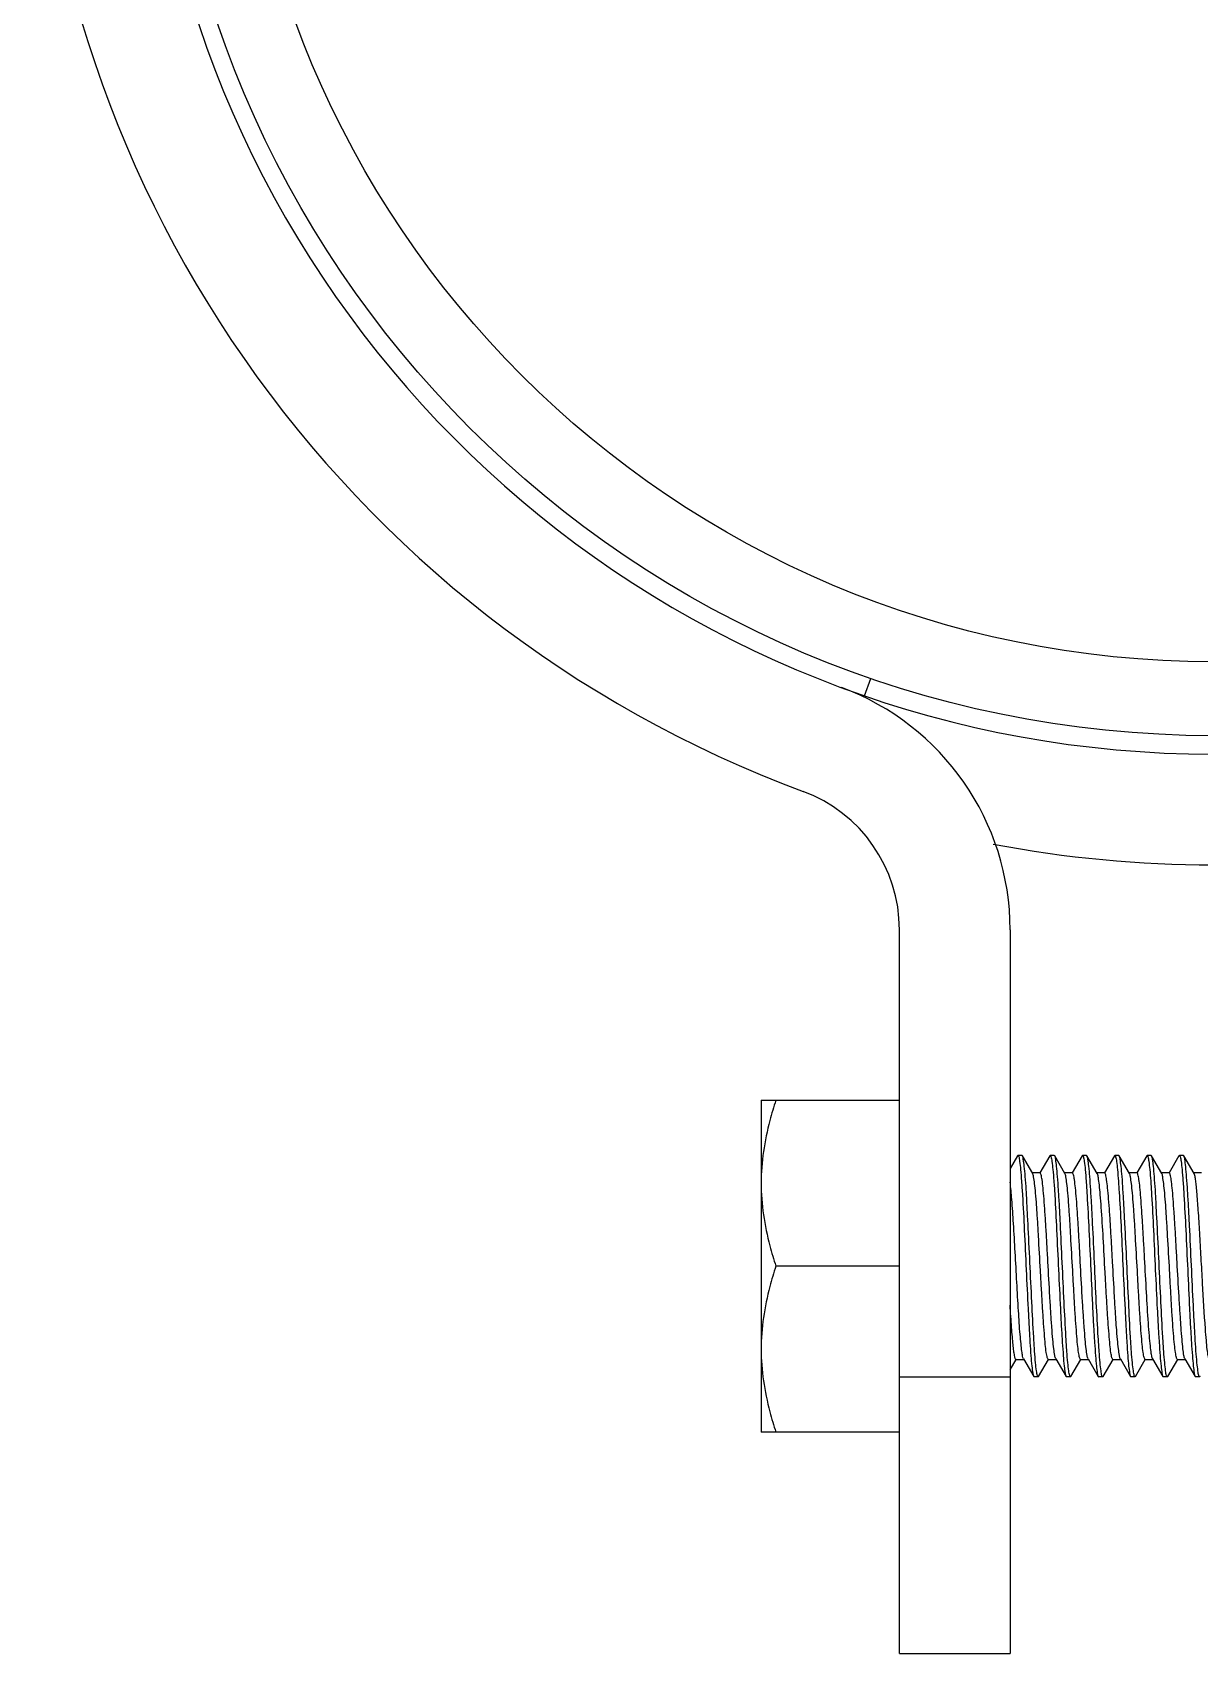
# Model space of a CAD drawing. Extents: x 27938 to 1507990, y 110129 to 923079.
# Drawn here: x 479807 to 480542, y 339474 to 340495 of the extents above; entities that cross this region are included whole.
import ezdxf

# ---------------------------------------------------------------- set-up
doc = ezdxf.new("R2010")
doc.units = 0
doc.header["$LTSCALE"] = 1000
doc.header["$MEASUREMENT"] = 0

msp = doc.modelspace()

# ---------------------------------------------------------------- linework, layer by layer
at = {"linetype": 'Continuous'}
for p, q in [((480331.1, 340077), (480334.9, 340088)), ((480353, 339474.1), (480353, 339929.8)), ((480422.7, 339929.8), (480422.7, 339474.1)), ((480265.9, 339822.5), (480353, 339822.5)), ((480265.9, 339822.5), (480265.9, 339613.5)), ((480427.4, 339787.5), (480422.7, 339779.4)), ((480427.4, 339787.5), (480427.6, 339787.7)), ((480430.2, 339787.7), (480427.6, 339787.7)), ((480430.2, 339787.7), (480427.6, 339787.7)), ((480427.6, 339787.7), (480427.7, 339787.7)), ((480430.4, 339787.5), (480430.2, 339787.7)), ((480436.9, 339776.4), (480430.4, 339787.5)), ((480447.7, 339787.5), (480441.5, 339776.7)), ((480447.7, 339787.5), (480448, 339787.7)), ((480450.5, 339787.7), (480448, 339787.7)), ((480450.5, 339787.7), (480448, 339787.7)), ((480448, 339787.7), (480448, 339787.7)), ((480450.8, 339787.5), (480450.5, 339787.7)), ((480457.2, 339776.4), (480450.8, 339787.5)), ((480468, 339787.5), (480461.8, 339776.7)), ((480468, 339787.5), (480468.3, 339787.7)), ((480470.8, 339787.7), (480468.3, 339787.7)), ((480470.8, 339787.7), (480468.3, 339787.7)), ((480468.3, 339787.7), (480468.3, 339787.7)), ((480471.1, 339787.5), (480470.8, 339787.7)), ((480477.5, 339776.4), (480471.1, 339787.5)), ((480488.4, 339787.5), (480482.1, 339776.7)), ((480488.4, 339787.5), (480488.6, 339787.7)), ((480491.2, 339787.7), (480488.6, 339787.7)), ((480491.2, 339787.7), (480488.6, 339787.7)), ((480488.6, 339787.7), (480488.7, 339787.7)), ((480491.4, 339787.5), (480491.2, 339787.7)), ((480497.9, 339776.4), (480491.4, 339787.5)), ((480508.7, 339787.5), (480502.5, 339776.7)), ((480508.7, 339787.5), (480509, 339787.7)), ((480511.5, 339787.7), (480509, 339787.7)), ((480511.5, 339787.7), (480509, 339787.7)), ((480509, 339787.7), (480509, 339787.7)), ((480511.8, 339787.5), (480511.5, 339787.7)), ((480518.2, 339776.4), (480511.8, 339787.5)), ((480529, 339787.5), (480522.8, 339776.7)), ((480529, 339787.5), (480529.3, 339787.7)), ((480531.8, 339787.7), (480529.3, 339787.7)), ((480531.8, 339787.7), (480529.3, 339787.7)), ((480529.3, 339787.7), (480529.3, 339787.7)), ((480532.1, 339787.5), (480531.8, 339787.7)), ((480538.5, 339776.4), (480532.1, 339787.5)), ((480441.6, 339776.7), (480436.7, 339776.7)), ((480461.9, 339776.7), (480457, 339776.7)), ((480482.3, 339776.7), (480477.4, 339776.7)), ((480502.6, 339776.7), (480497.7, 339776.7)), ((480522.9, 339776.7), (480518, 339776.7)), ((480543.2, 339776.7), (480538.4, 339776.7)), ((480477.7, 339776.1), (480477.5, 339776.4)), ((480353, 339718), (480275.2, 339718)), ((480422.7, 339652.7), (480426.5, 339659.3)), ((480426.4, 339659.3), (480431.3, 339659.3)), ((480431.1, 339659.6), (480437.6, 339648.5)), ((480440.6, 339648.5), (480446.8, 339659.3)), ((480446.7, 339659.3), (480451.6, 339659.3)), ((480451.5, 339659.6), (480457.9, 339648.5)), ((480460.9, 339648.5), (480467.2, 339659.3)), ((480467.1, 339659.3), (480471.9, 339659.3)), ((480471.8, 339659.6), (480478.2, 339648.5)), ((480481.3, 339648.5), (480487.5, 339659.3)), ((480487.4, 339659.3), (480492.3, 339659.3)), ((480492.1, 339659.6), (480498.5, 339648.5)), ((480501.6, 339648.5), (480507.8, 339659.3)), ((480507.7, 339659.3), (480512.6, 339659.3)), ((480512.4, 339659.6), (480518.9, 339648.5)), ((480521.9, 339648.5), (480528.2, 339659.3)), ((480528, 339659.3), (480532.9, 339659.3)), ((480532.8, 339659.6), (480539.2, 339648.5)), ((480353, 339648.3), (480422.7, 339648.3)), ((480437.6, 339648.5), (480437.8, 339648.3)), ((480440.4, 339648.3), (480437.8, 339648.3)), ((480440.4, 339648.3), (480437.8, 339648.3)), ((480440.4, 339648.3), (480440.3, 339648.3)), ((480440.6, 339648.5), (480440.4, 339648.3)), ((480457.9, 339648.5), (480458.1, 339648.3)), ((480460.7, 339648.3), (480458.1, 339648.3)), ((480460.7, 339648.3), (480458.1, 339648.3)), ((480460.7, 339648.3), (480460.6, 339648.3)), ((480460.9, 339648.5), (480460.7, 339648.3)), ((480478.2, 339648.5), (480478.5, 339648.3)), ((480481, 339648.3), (480478.5, 339648.3)), ((480481, 339648.3), (480478.5, 339648.3)), ((480481.3, 339648.5), (480481, 339648.3)), ((480481, 339648.3), (480481, 339648.3)), ((480498.5, 339648.5), (480498.8, 339648.3)), ((480501.3, 339648.3), (480498.8, 339648.3)), ((480501.3, 339648.3), (480498.8, 339648.3)), ((480501.6, 339648.5), (480501.3, 339648.3)), ((480501.3, 339648.3), (480501.3, 339648.3)), ((480518.9, 339648.5), (480519.1, 339648.3)), ((480521.7, 339648.3), (480519.1, 339648.3)), ((480521.7, 339648.3), (480519.1, 339648.3)), ((480521.7, 339648.3), (480521.6, 339648.3)), ((480521.9, 339648.5), (480521.7, 339648.3)), ((480539.2, 339648.5), (480539.5, 339648.3)), ((480541.7, 339648.3), (480539.5, 339648.3)), ((480541.7, 339648.3), (480539.5, 339648.3)), ((480541.8, 339648.4), (480541.7, 339648.6)), ((480542.3, 339648.5), (480542, 339648.3)), ((480353, 339613.5), (480265.9, 339613.5)), ((480353, 339474.1), (480422.7, 339474.1))]:
    msp.add_line(p, q, dxfattribs=at)
for radius in [662.1, 615.6]:
    msp.add_circle((480550.5, 340714.1), radius, dxfattribs=at)
for centre, radius, start, end in [((480550.5, 340714.1), 743.4, 110.3175, 249.6825), ((480550.5, 340714.1), 673.7, 109, 71), ((480260.1, 339929.8), 162.6, 0, 69.6825), ((480260.1, 339929.8), 92.9, 0, 69.6825), ((480550.5, 340714.1), 743.4, 259.2619, 280.7381)]:
    msp.add_arc(centre, radius, start, end, dxfattribs=at)
for points, knots in [([(480275.2, 339822.5), (480273.8, 339818.3), (480268.7, 339801.3), (480265.9, 339783.5), (480265.9, 339770.3)], [0, 0, 0, 0, 0.251892, 1, 1, 1, 1]), ([(480427.7, 339787.7), (480427.7, 339787.7), (480428, 339787.5), (480428, 339787.2), (480428.1, 339787)], [0, 0, 0, 0, 0.146246, 1, 1, 1, 1]), ([(480428.1, 339787), (480428.4, 339786), (480428.8, 339783.3), (480429.4, 339778.2), (480429.9, 339771), (480430.8, 339758.3), (480431.7, 339739.7), (480432.8, 339715.8), (480433.8, 339695.5), (480434.6, 339680.3), (480435.1, 339670.4), (480435.7, 339662.2), (480436.2, 339655.7), (480436.9, 339651.4), (480437.2, 339649.2), (480437.6, 339648.5)], [0, 0, 0, 0, 0.021868, 0.059293, 0.111148, 0.175758, 0.334416, 0.514504, 0.692433, 0.773207, 0.844889, 0.905123, 0.951944, 0.983855, 1, 1, 1, 1]), ([(480439.9, 339649), (480439.6, 339650), (480439.2, 339652.7), (480438.6, 339657.8), (480438.1, 339665), (480437.2, 339677.7), (480436.3, 339696.3), (480435.2, 339720.2), (480434.2, 339740.5), (480433.4, 339755.7), (480432.9, 339765.6), (480432.3, 339773.8), (480431.8, 339780.3), (480431.1, 339784.5), (480430.8, 339786.8), (480430.4, 339787.5)], [0, 0, 0, 0, 0.021893, 0.059337, 0.111209, 0.175831, 0.334488, 0.514558, 0.692467, 0.773229, 0.8449, 0.905129, 0.951948, 0.983856, 1, 1, 1, 1]), ([(480448, 339787.7), (480448.1, 339787.7), (480448.3, 339787.5), (480448.4, 339787.2), (480448.4, 339787)], [0, 0, 0, 0, 0.147522, 1, 1, 1, 1]), ([(480448.4, 339787), (480448.7, 339786), (480449.1, 339783.3), (480449.7, 339778.2), (480450.3, 339771.1), (480451.1, 339758.4), (480452, 339739.8), (480453.2, 339715.9), (480454.1, 339695.6), (480454.9, 339680.3), (480455.5, 339670.5), (480456.1, 339662.2), (480456.6, 339655.8), (480457.2, 339651.4), (480457.5, 339649.2), (480457.9, 339648.5)], [0, 0, 0, 0, 0.02168, 0.058952, 0.110694, 0.175227, 0.333837, 0.514005, 0.692077, 0.772934, 0.8447, 0.905011, 0.95189, 0.983838, 1, 1, 1, 1]), ([(480460.2, 339649), (480459.9, 339650), (480459.5, 339652.7), (480458.9, 339657.8), (480458.4, 339664.9), (480457.6, 339677.7), (480456.6, 339696.3), (480455.5, 339720.2), (480454.6, 339740.5), (480453.8, 339755.7), (480453.2, 339765.6), (480452.6, 339773.8), (480452.1, 339780.3), (480451.5, 339784.5), (480451.2, 339786.8), (480450.8, 339787.5)], [0, 0, 0, 0, 0.021869, 0.059298, 0.111159, 0.175773, 0.334425, 0.514513, 0.692436, 0.773203, 0.844885, 0.905123, 0.951945, 0.983855, 1, 1, 1, 1]), ([(480468.3, 339787.7), (480468.4, 339787.7), (480468.6, 339787.5), (480468.7, 339787.2), (480468.8, 339786.9)], [0, 0, 0, 0, 0.146192, 1, 1, 1, 1]), ([(480468.8, 339786.9), (480469.1, 339786), (480469.5, 339783.3), (480470.1, 339778.1), (480470.6, 339771), (480471.4, 339758.3), (480472.4, 339739.7), (480473.5, 339715.8), (480474.4, 339695.5), (480475.2, 339680.3), (480475.8, 339670.4), (480476.4, 339662.2), (480476.9, 339655.7), (480477.5, 339651.4), (480477.8, 339649.2), (480478.2, 339648.5)], [0, 0, 0, 0, 0.021875, 0.059308, 0.111172, 0.175789, 0.334441, 0.514524, 0.692444, 0.773209, 0.844888, 0.905124, 0.951946, 0.983855, 1, 1, 1, 1]), ([(480480.5, 339649), (480480.2, 339650), (480479.8, 339652.7), (480479.3, 339657.8), (480478.7, 339664.9), (480477.9, 339677.6), (480476.9, 339696.2), (480475.8, 339720.1), (480474.9, 339740.4), (480474.1, 339755.7), (480473.5, 339765.5), (480472.9, 339773.8), (480472.4, 339780.2), (480471.8, 339784.5), (480471.5, 339786.8), (480471.1, 339787.5)], [0, 0, 0, 0, 0.021696, 0.058981, 0.110733, 0.175273, 0.333889, 0.51405, 0.692109, 0.772959, 0.844718, 0.905021, 0.951895, 0.98384, 1, 1, 1, 1]), ([(480488.7, 339787.7), (480488.7, 339787.7), (480489, 339787.5), (480489, 339787.2), (480489.1, 339786.9)], [0, 0, 0, 0, 0.146067, 1, 1, 1, 1]), ([(480489.1, 339786.9), (480489.4, 339786), (480489.8, 339783.2), (480490.4, 339778.1), (480490.9, 339771), (480491.8, 339758.3), (480492.7, 339739.7), (480493.8, 339715.8), (480494.8, 339695.5), (480495.6, 339680.2), (480496.1, 339670.4), (480496.7, 339662.2), (480497.2, 339655.7), (480497.8, 339651.4), (480498.2, 339649.2), (480498.5, 339648.5)], [0, 0, 0, 0, 0.021894, 0.059339, 0.111212, 0.175833, 0.334492, 0.514561, 0.69247, 0.773231, 0.844902, 0.905131, 0.951948, 0.983856, 1, 1, 1, 1]), ([(480500.9, 339649), (480500.6, 339650), (480500.2, 339652.7), (480499.6, 339657.8), (480499, 339664.9), (480498.2, 339677.7), (480497.3, 339696.3), (480496.2, 339720.2), (480495.2, 339740.5), (480494.4, 339755.7), (480493.8, 339765.6), (480493.3, 339773.8), (480492.7, 339780.3), (480492.1, 339784.5), (480491.8, 339786.8), (480491.4, 339787.5)], [0, 0, 0, 0, 0.021872, 0.059299, 0.111157, 0.175768, 0.334426, 0.51451, 0.692437, 0.773209, 0.84489, 0.905124, 0.951944, 0.983855, 1, 1, 1, 1]), ([(480509, 339787.7), (480509, 339787.7), (480509.3, 339787.5), (480509.4, 339787.2), (480509.4, 339787)], [0, 0, 0, 0, 0.14652, 1, 1, 1, 1]), ([(480509.4, 339787), (480509.7, 339786), (480510.1, 339783.3), (480510.7, 339778.2), (480511.3, 339771.1), (480512.1, 339758.4), (480513, 339739.7), (480514.1, 339715.8), (480515.1, 339695.5), (480515.9, 339680.3), (480516.5, 339670.4), (480517, 339662.2), (480517.6, 339655.7), (480518.2, 339651.4), (480518.5, 339649.2), (480518.9, 339648.5)], [0, 0, 0, 0, 0.021827, 0.05922, 0.111051, 0.175644, 0.334293, 0.514399, 0.692358, 0.77315, 0.84485, 0.9051, 0.951933, 0.983851, 1, 1, 1, 1]), ([(480521.2, 339649), (480520.9, 339650), (480520.5, 339652.7), (480519.9, 339657.8), (480519.4, 339665), (480518.5, 339677.7), (480517.6, 339696.3), (480516.5, 339720.2), (480515.5, 339740.5), (480514.7, 339755.7), (480514.2, 339765.6), (480513.6, 339773.8), (480513.1, 339780.3), (480512.5, 339784.5), (480512.1, 339786.8), (480511.8, 339787.5)], [0, 0, 0, 0, 0.021888, 0.05933, 0.1112, 0.17582, 0.334476, 0.514549, 0.692461, 0.773223, 0.844896, 0.905127, 0.951947, 0.983856, 1, 1, 1, 1]), ([(480529.3, 339787.7), (480529.4, 339787.7), (480529.6, 339787.5), (480529.7, 339787.2), (480529.8, 339787)], [0, 0, 0, 0, 0.147302, 1, 1, 1, 1]), ([(480529.8, 339787), (480530.1, 339786), (480530.5, 339783.3), (480531, 339778.2), (480531.6, 339771.1), (480532.4, 339758.4), (480533.4, 339739.8), (480534.5, 339715.9), (480535.4, 339695.6), (480536.2, 339680.3), (480536.8, 339670.4), (480537.4, 339662.2), (480537.9, 339655.7), (480538.5, 339651.4), (480538.8, 339649.2), (480539.2, 339648.5)], [0, 0, 0, 0, 0.021712, 0.059011, 0.110774, 0.175321, 0.333937, 0.514091, 0.692138, 0.77298, 0.844732, 0.90503, 0.9519, 0.983841, 1, 1, 1, 1]), ([(480541.7, 339648.6), (480541.3, 339649.4), (480541, 339651.8), (480540.4, 339656.4), (480539.8, 339663.2), (480539.2, 339671.8), (480538.7, 339682), (480537.8, 339697.8), (480536.9, 339718.5), (480535.9, 339739.1), (480535.1, 339754.8), (480534.5, 339764.9), (480533.9, 339773.4), (480533.4, 339780), (480532.8, 339784.5), (480532.5, 339786.8), (480532.1, 339787.5)], [0, 0, 0, 0, 0.017781, 0.051792, 0.101046, 0.163901, 0.238227, 0.321493, 0.50325, 0.684515, 0.767186, 0.840711, 0.902583, 0.950706, 0.983484, 1, 1, 1, 1]), ([(480451.5, 339659.6), (480451.1, 339660.2), (480450.7, 339662.4), (480450.1, 339666.5), (480449.5, 339672.4), (480448.9, 339680), (480448.3, 339689), (480447.5, 339702.8), (480446.7, 339717.1), (480445.9, 339731.7), (480445.3, 339742.1), (480444.7, 339751.6), (480444.1, 339759.9), (480443.5, 339766.8), (480443, 339771.8), (480442.4, 339774.9), (480442, 339776.2), (480441.7, 339776.7), (480441.6, 339776.7)], [0, 0, 0, 0, 0.01868, 0.054278, 0.105764, 0.171348, 0.248694, 0.335026, 0.52201, 0.615925, 0.705601, 0.787808, 0.859593, 0.918386, 0.962109, 0.989306, 0.996546, 1, 1, 1, 1]), ([(480471.8, 339659.6), (480471.4, 339660.2), (480471.1, 339662.4), (480470.4, 339666.5), (480469.9, 339672.4), (480469.3, 339680), (480468.7, 339689), (480467.8, 339702.8), (480467.1, 339717.1), (480466.3, 339731.7), (480465.7, 339742.1), (480465.1, 339751.6), (480464.5, 339759.9), (480463.9, 339766.8), (480463.3, 339771.8), (480462.8, 339774.9), (480462.4, 339776.2), (480462.1, 339776.7), (480461.9, 339776.7)], [0, 0, 0, 0, 0.018679, 0.054277, 0.105763, 0.171348, 0.248695, 0.335027, 0.52201, 0.615925, 0.7056, 0.787807, 0.859593, 0.918386, 0.96211, 0.989308, 0.996544, 1, 1, 1, 1]), ([(480492.1, 339659.6), (480491.7, 339660.2), (480491.4, 339662.4), (480490.8, 339666.5), (480490.2, 339672.4), (480489.6, 339680), (480489, 339689), (480488.2, 339702.8), (480487.4, 339717.1), (480486.6, 339731.7), (480486, 339742.1), (480485.4, 339751.6), (480484.8, 339759.9), (480484.2, 339766.8), (480483.6, 339771.8), (480483.1, 339774.9), (480482.7, 339776.2), (480482.4, 339776.7), (480482.3, 339776.7)], [0, 0, 0, 0, 0.01868, 0.054279, 0.105766, 0.17135, 0.248697, 0.335029, 0.522011, 0.615926, 0.705601, 0.78781, 0.859595, 0.918388, 0.962111, 0.989307, 0.996546, 1, 1, 1, 1]), ([(480512.2, 339660.2), (480511.9, 339661.1), (480511.5, 339663.6), (480510.9, 339668.3), (480510.3, 339674.7), (480509.5, 339685.9), (480508.5, 339702.2), (480507.6, 339719.4), (480506.8, 339733.5), (480506.2, 339743.6), (480505.6, 339752.7), (480505.1, 339760.7), (480504.5, 339767.2), (480503.9, 339772), (480503.4, 339775), (480503, 339776.3), (480502.7, 339776.7), (480502.6, 339776.7)], [0, 0, 0, 0, 0.024737, 0.065402, 0.120735, 0.188882, 0.353983, 0.53832, 0.629884, 0.716845, 0.796224, 0.865309, 0.92175, 0.963653, 0.989702, 0.996649, 1, 1, 1, 1]), ([(480532.8, 339659.6), (480532.4, 339660.2), (480532, 339662.4), (480531.4, 339666.5), (480530.9, 339672.4), (480530.3, 339680), (480529.7, 339689), (480528.8, 339702.8), (480528, 339717.1), (480527.2, 339731.7), (480526.6, 339742.1), (480526, 339751.6), (480525.4, 339759.9), (480524.8, 339766.8), (480524.3, 339771.8), (480523.7, 339774.9), (480523.3, 339776.2), (480523.1, 339776.7), (480522.9, 339776.7)], [0, 0, 0, 0, 0.018679, 0.054277, 0.105763, 0.171348, 0.248694, 0.335027, 0.52201, 0.615925, 0.7056, 0.787807, 0.859592, 0.918386, 0.96211, 0.989307, 0.996544, 1, 1, 1, 1]), ([(480265.9, 339770.3), (480265.9, 339757), (480268.7, 339739.2), (480273.8, 339722.2), (480275.2, 339718)], [0, 0, 0, 0, 0.748108, 1, 1, 1, 1]), ([(480431.1, 339659.6), (480430.8, 339660.1), (480430.5, 339661.8), (480430, 339664.9), (480429.5, 339669.5), (480428.7, 339677.9), (480427.9, 339690.8), (480426.9, 339708.1), (480425.9, 339726.5), (480424.9, 339743.9), (480423.9, 339758.6), (480423.2, 339767.3), (480422.7, 339770.9)], [0, 0, 0, 0, 0.015697, 0.044446, 0.085716, 0.138485, 0.272802, 0.433446, 0.603652, 0.765638, 0.902498, 1, 1, 1, 1]), ([(480446.7, 339659.3), (480446.6, 339659.3), (480446.3, 339659.8), (480445.9, 339661.1), (480445.3, 339664.2), (480444.8, 339669.2), (480444.2, 339676.1), (480443.6, 339684.4), (480443, 339693.9), (480442.4, 339704.3), (480441.6, 339718.8), (480440.8, 339733.2), (480440, 339747), (480439.4, 339756), (480438.8, 339763.5), (480438.2, 339769.5), (480437.6, 339773.6), (480437.2, 339775.8), (480436.9, 339776.4)], [0, 0, 0, 0, 0.003456, 0.010692, 0.037889, 0.081613, 0.140407, 0.212192, 0.2944, 0.384075, 0.47799, 0.664972, 0.751304, 0.828651, 0.894236, 0.945722, 0.981321, 1, 1, 1, 1]), ([(480467.1, 339659.3), (480466.9, 339659.3), (480466.6, 339659.8), (480466.2, 339661.1), (480465.7, 339664.2), (480465.1, 339669.2), (480464.5, 339676.1), (480463.9, 339684.4), (480463.3, 339693.9), (480462.7, 339704.3), (480461.9, 339718.8), (480461.1, 339733.2), (480460.3, 339747), (480459.7, 339756), (480459.1, 339763.5), (480458.6, 339769.5), (480457.9, 339773.6), (480457.6, 339775.8), (480457.2, 339776.4)], [0, 0, 0, 0, 0.003455, 0.010693, 0.037891, 0.081614, 0.140407, 0.212192, 0.2944, 0.384075, 0.47799, 0.664974, 0.751306, 0.828653, 0.894237, 0.945722, 0.98132, 1, 1, 1, 1]), ([(480487.4, 339659.3), (480487.2, 339659.3), (480487, 339659.7), (480486.6, 339661.1), (480486, 339664.1), (480485.5, 339669), (480484.9, 339675.6), (480484.3, 339683.8), (480483.7, 339693.1), (480483.1, 339703.4), (480482.3, 339717.7), (480481.4, 339735), (480480.4, 339751.3), (480479.5, 339762.4), (480479, 339768.6), (480478.4, 339773), (480478, 339775.3), (480477.7, 339776.1)], [0, 0, 0, 0, 0.003398, 0.010481, 0.037063, 0.079811, 0.137346, 0.207687, 0.288384, 0.376611, 0.469274, 0.654855, 0.819309, 0.886268, 0.939811, 0.978111, 1, 1, 1, 1]), ([(480507.7, 339659.3), (480507.6, 339659.3), (480507.3, 339659.8), (480506.9, 339661.1), (480506.3, 339664.2), (480505.8, 339669.2), (480505.2, 339676.1), (480504.6, 339684.4), (480504, 339693.9), (480503.4, 339704.3), (480502.6, 339718.8), (480501.8, 339733.2), (480501, 339747), (480500.4, 339756), (480499.8, 339763.5), (480499.2, 339769.5), (480498.6, 339773.6), (480498.2, 339775.8), (480497.9, 339776.4)], [0, 0, 0, 0, 0.003456, 0.010692, 0.037889, 0.081613, 0.140406, 0.212192, 0.294399, 0.384075, 0.477989, 0.664972, 0.751304, 0.828651, 0.894236, 0.945722, 0.981321, 1, 1, 1, 1]), ([(480528, 339659.3), (480527.9, 339659.3), (480527.6, 339659.8), (480527.2, 339661.1), (480526.7, 339664.2), (480526.1, 339669.2), (480525.5, 339676.1), (480524.9, 339684.4), (480524.3, 339693.9), (480523.7, 339704.3), (480522.9, 339718.8), (480522.1, 339733.2), (480521.3, 339747), (480520.7, 339756), (480520.1, 339763.5), (480519.5, 339769.5), (480518.9, 339773.6), (480518.5, 339775.8), (480518.2, 339776.4)], [0, 0, 0, 0, 0.003456, 0.010693, 0.037891, 0.081614, 0.140408, 0.212193, 0.2944, 0.384075, 0.47799, 0.664974, 0.751306, 0.828653, 0.894237, 0.945723, 0.981321, 1, 1, 1, 1]), ([(480548.1, 339659.6), (480547.7, 339660.2), (480547.3, 339662.2), (480546.7, 339666.1), (480546.2, 339671.8), (480545.1, 339685.6), (480544.1, 339703), (480543, 339723.2), (480542.1, 339738.6), (480541.3, 339752.4), (480540.5, 339762.4), (480539.9, 339768.9), (480539.5, 339772.3), (480539.1, 339774.7), (480538.7, 339776), (480538.5, 339776.4)], [0, 0, 0, 0, 0.017852, 0.051664, 0.100534, 0.162875, 0.407985, 0.545976, 0.68048, 0.801297, 0.899285, 0.937334, 0.967097, 0.988058, 1, 1, 1, 1]), ([(480275.2, 339718), (480273.8, 339713.8), (480268.7, 339696.8), (480265.9, 339679), (480265.9, 339665.7)], [0, 0, 0, 0, 0.251892, 1, 1, 1, 1]), ([(480426.4, 339659.3), (480426.1, 339659.3), (480425.8, 339660.4), (480425.4, 339662), (480424.9, 339665), (480424.5, 339668.9), (480424.1, 339673.8), (480423.4, 339682.1), (480423, 339688.7), (480422.7, 339693.4)], [0, 0, 0, 0, 0.021802, 0.074827, 0.160247, 0.276725, 0.42207, 0.593424, 1, 1, 1, 1]), ([(480265.9, 339665.7), (480265.9, 339652.5), (480268.7, 339634.7), (480273.8, 339617.7), (480275.2, 339613.5)], [0, 0, 0, 0, 0.748108, 1, 1, 1, 1]), ([(480440.3, 339648.3), (480440.3, 339648.3), (480440, 339648.5), (480440, 339648.8), (480439.9, 339649)], [0, 0, 0, 0, 0.146075, 1, 1, 1, 1]), ([(480460.6, 339648.3), (480460.6, 339648.3), (480460.4, 339648.5), (480460.3, 339648.8), (480460.2, 339649)], [0, 0, 0, 0, 0.146237, 1, 1, 1, 1]), ([(480481, 339648.3), (480480.9, 339648.3), (480480.7, 339648.5), (480480.6, 339648.8), (480480.5, 339649)], [0, 0, 0, 0, 0.147411, 1, 1, 1, 1]), ([(480501.3, 339648.3), (480501.3, 339648.3), (480501, 339648.5), (480500.9, 339648.8), (480500.9, 339649)], [0, 0, 0, 0, 0.14622, 1, 1, 1, 1]), ([(480521.6, 339648.3), (480521.6, 339648.3), (480521.3, 339648.5), (480521.3, 339648.8), (480521.2, 339649)], [0, 0, 0, 0, 0.146104, 1, 1, 1, 1]), ([(480542, 339648.3), (480542, 339648.3), (480541.9, 339648.3), (480541.9, 339648.4), (480541.8, 339648.4)], [0, 0, 0, 0, 0.450523, 1, 1, 1, 1])]:
    msp.add_open_spline(points, degree=3, knots=knots, dxfattribs=at)
msp.add_open_spline([(480512.4, 339659.6), (480512.3, 339659.8), (480512.3, 339660), (480512.2, 339660.2)], degree=3, dxfattribs=at)

doc.saveas('drawing.dxf')
